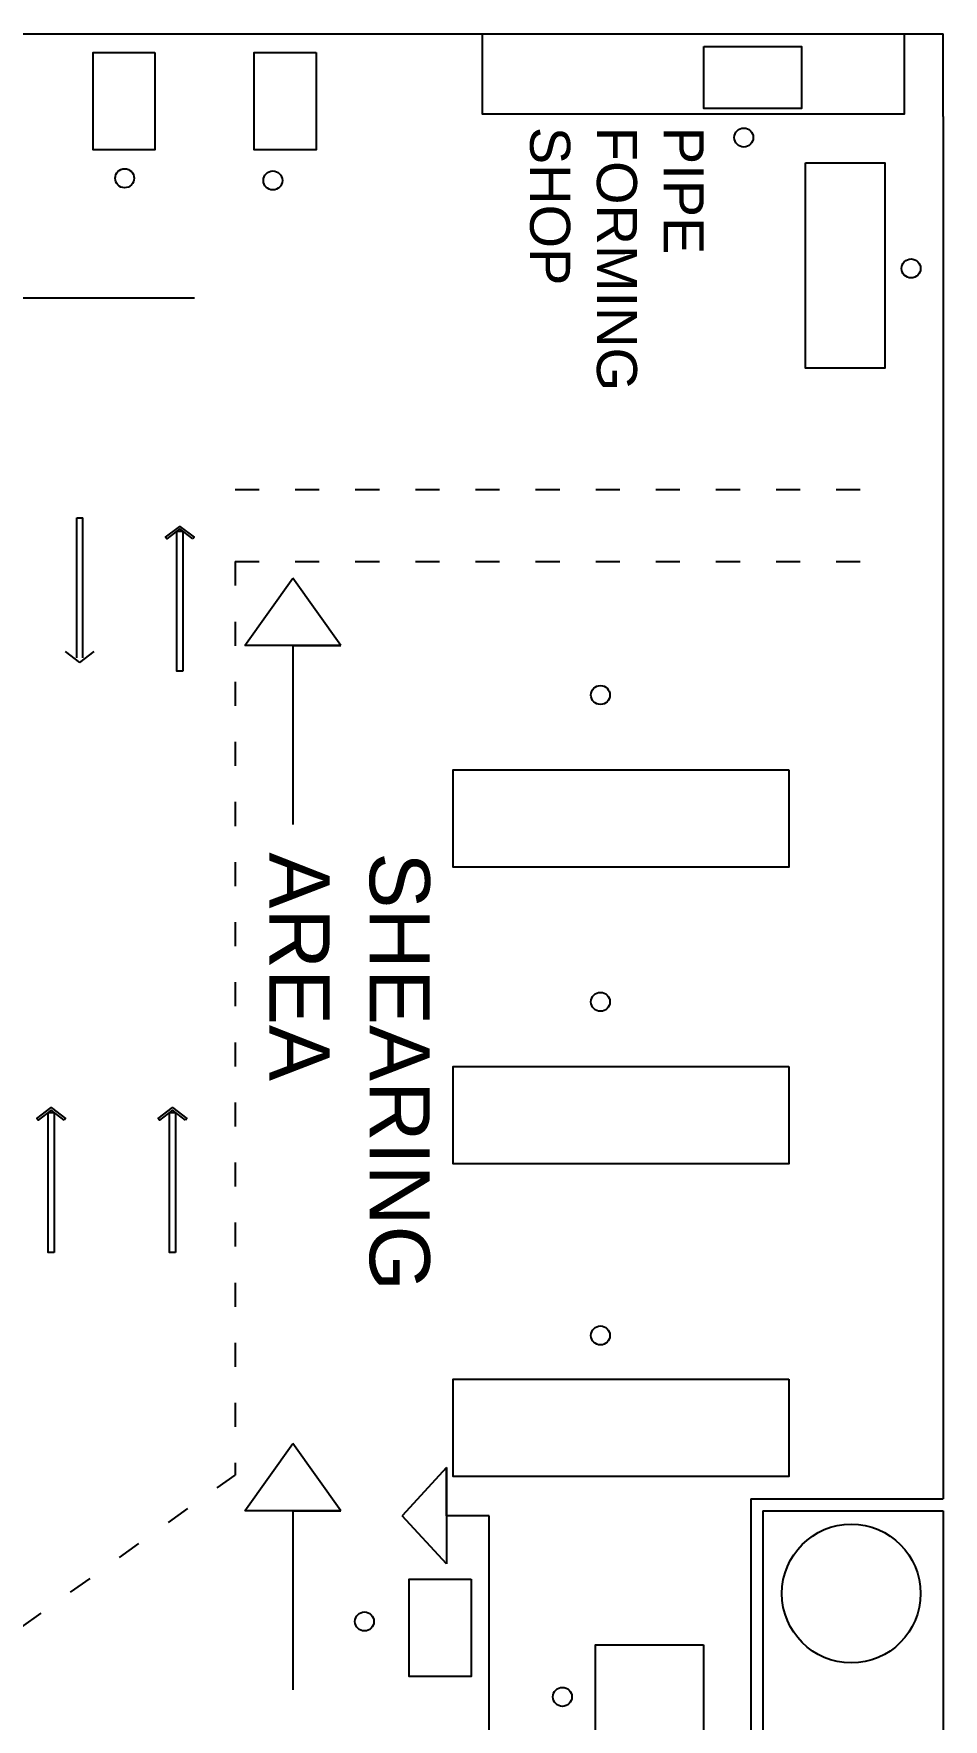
# Model space of a CAD drawing. Header units: inches. Extents: x 8624 to 20537, y 780 to 7738.
# Drawn here: x 10114 to 10568, y 6308 to 7150 of the extents above; entities that cross this region are included whole.
import ezdxf

# ---------------------------------------------------------------- set-up
doc = ezdxf.new("R2010")
doc.units = ezdxf.units.IN
doc.header["$MEASUREMENT"] = 0
doc.linetypes.add('ACAD_ISO03W100', pattern=[30, 12, -18])
doc.styles.get("Standard").update_dxf_attribs({"font": 'arial.ttf'})

msp = doc.modelspace()

# ---------------------------------------------------------------- linework, layer by layer
for p, q in [((9985.5, 7149.82), (10567.53, 7149.82)), ((10567.53, 7108.46), (10567.53, 7149.82)), ((10567.53, 7108.46), (10567.53, 6418.46)), ((10135.15, 6838.29), (10135.15, 6908.2)), ((10138.15, 6838.29), (10138.15, 6908.2)), ((10136.65, 6835.85), (10129.54, 6841.32)), ((10136.65, 6835.85), (10143.76, 6841.32)), ((10471.53, 6418.46), (10471.53, 5842.46)), ((10471.53, 6418.46), (10567.53, 6418.46)), ((10477.53, 6412.46), (10477.53, 5842.46)), ((10477.53, 6412.46), (10567.53, 6412.46)), ((10567.53, 6412.46), (10567.53, 4498.46))]:
    msp.add_line(p, q)
at = {"color": 1}
for p, q in [((10104.42, 7017.96), (10193.92, 7017.96)), ((10218.92, 6844.46), (10242.92, 6877.96)), ((10266.92, 6844.46), (10242.92, 6877.96)), ((10242.92, 6844.46), (10218.92, 6844.46)), ((10242.92, 6844.46), (10242.92, 6754.96)), ((10242.92, 6844.46), (10266.92, 6844.46)), ((10266.92, 6844.46), (10242.92, 6844.46)), ((10218.92, 6412.46), (10242.92, 6445.96)), ((10266.92, 6412.46), (10242.92, 6445.96)), ((10319.67, 6433.96), (10297.42, 6409.96)), ((10319.67, 6409.96), (10319.67, 6433.96)), ((10319.67, 6433.96), (10319.67, 6409.96)), ((10242.92, 6412.46), (10218.92, 6412.46)), ((10242.92, 6412.46), (10242.92, 6322.96)), ((10242.92, 6412.46), (10266.92, 6412.46)), ((10266.92, 6412.46), (10242.92, 6412.46)), ((10319.67, 6385.96), (10297.42, 6409.96)), ((10340.92, 6409.96), (10319.67, 6409.96)), ((10319.67, 6409.96), (10319.67, 6385.96)), ((10340.92, 6286.96), (10340.92, 6409.96))]:
    msp.add_line(p, q, dxfattribs=at)
at = {"color": 2, "linetype": 'ACAD_ISO03W100'}
for p, q in [((10214.11, 6922.28), (10532.39, 6922.28)), ((10214.11, 6886.28), (10214.11, 6430.27)), ((10214.11, 6886.28), (10532.39, 6886.28)), ((9936.53, 6232.39), (10214.11, 6430.27))]:
    msp.add_line(p, q, dxfattribs=at)
at = {"linetype": 'ACAD_ISO03W100'}
msp.add_line((10135.15, 6908.2), (10138.15, 6908.2), dxfattribs=at)
at = {"color": 4}
msp.add_line((10477.53, 6412.46), (10529.4, 6412.46), dxfattribs=at)
at = {"color": 0}
msp.add_lwpolyline([(10547.95, 7149.82), (10547.95, 7109.58), (10337.59, 7109.58), (10337.59, 7149.82)], close=True, dxfattribs=at)
at = {"color": 5}
for points in [[(10174.14, 7140.44), (10174.14, 7091.79), (10143.22, 7091.79), (10143.22, 7140.44)], [(10254.59, 7140.44), (10254.59, 7091.79), (10223.67, 7091.79), (10223.67, 7140.44)], [(10448.06, 7143.43), (10496.7, 7143.43), (10496.7, 7112.51), (10448.06, 7112.51)], [(10490.4, 6782.26), (10490.4, 6733.76), (10322.9, 6733.76), (10322.9, 6782.26)], [(10490.4, 6634.16), (10490.4, 6585.66), (10322.9, 6585.66), (10322.9, 6634.16)], [(10490.4, 6478.1), (10490.4, 6429.6), (10322.9, 6429.6), (10322.9, 6478.1)], [(10331.9, 6378.25), (10331.9, 6329.6), (10300.98, 6329.6), (10300.98, 6378.25)], [(10447.9, 6345.41), (10447.9, 6287.31), (10393.9, 6287.31), (10393.9, 6345.41)]]:
    msp.add_lwpolyline(points, close=True, dxfattribs=at)
at = {"color": 6}
msp.add_lwpolyline([(10498.79, 7085.38), (10538.29, 7085.38), (10538.29, 6982.88), (10498.79, 6982.88)], close=True, dxfattribs=at)
for points in [[(10193.06, 6897.62), (10186.56, 6902.62), (10180.06, 6897.62), (10179.45, 6898.42), (10186.56, 6903.88), (10193.67, 6898.42)], [(10188.06, 6831.54), (10185.06, 6831.54), (10185.06, 6901.45), (10188.06, 6901.45)], [(10128.8, 6607.49), (10122.3, 6612.49), (10115.8, 6607.49), (10115.19, 6608.28), (10122.3, 6613.75), (10129.41, 6608.28)], [(10123.8, 6541.4), (10120.8, 6541.4), (10120.8, 6611.32), (10123.8, 6611.32)], [(10189.36, 6607.49), (10182.86, 6612.49), (10176.36, 6607.49), (10175.75, 6608.28), (10182.86, 6613.75), (10189.97, 6608.28)], [(10184.36, 6541.4), (10181.36, 6541.4), (10181.36, 6611.32), (10184.36, 6611.32)]]:
    msp.add_lwpolyline(points, close=True)
at = {"color": 0}
for centre in [(10467.98, 7097.99), (10159, 7077.65), (10232.96, 7076.58), (10551.45, 7032.63), (10396.44, 6819.67), (10396.44, 6666.5), (10396.44, 6499.96), (10278.66, 6357.15), (10377.46, 6319.52)]:
    msp.add_circle(centre, 4.74, dxfattribs=at)
at = {"color": 5}
msp.add_circle((10521.62, 6371.1), 34.62, dxfattribs=at)

# ---------------------------------------------------------------- texts
at = {"color": 6, "attachment_point": 1, "rotation": 270}
for s, width, heights, insert, char_height in [('PIPE FORMING SHOP', 185.798, [163.2], (10448.02, 7103.33), 20), ('SHEARING AREA', 117.9326, [0], (10311.29, 6741.11), 30)]:
    msp.add_mtext_dynamic_manual_height_columns(s, width=width, gutter_width=1, heights=heights, dxfattribs=dict(at, insert=insert, char_height=char_height))

doc.saveas('drawing.dxf')
